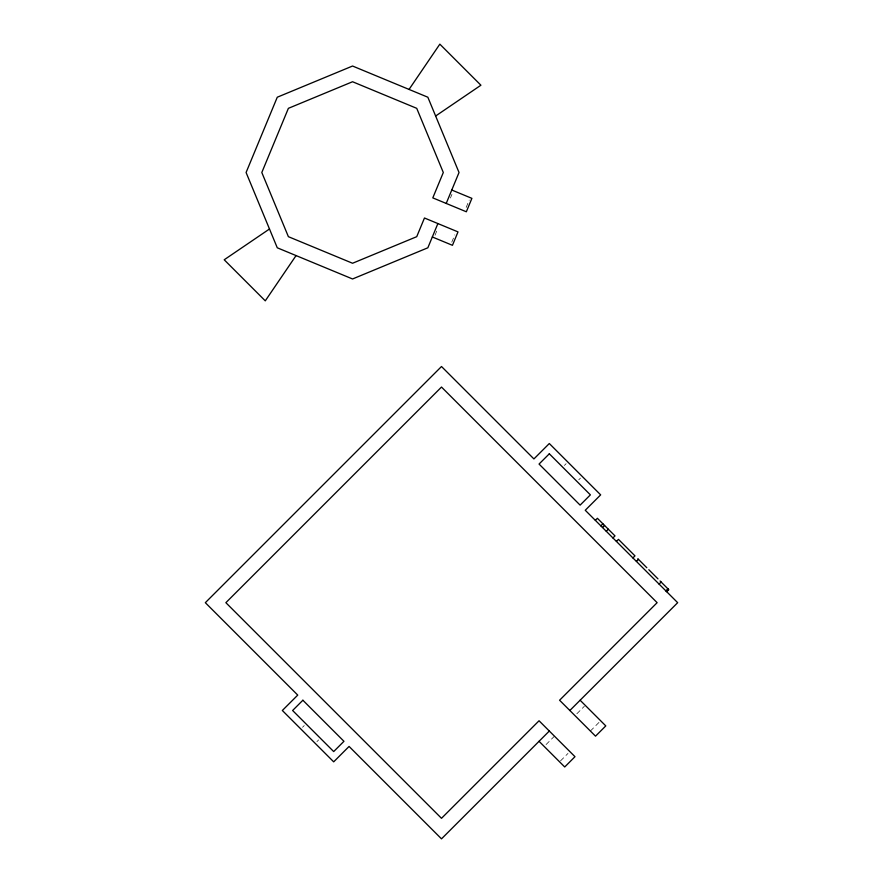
<?xml version="1.0" encoding="UTF-8"?>
<svg xmlns="http://www.w3.org/2000/svg" width="883" height="883" viewBox="0 0 883 883"><rect width="100%" height="100%" fill="white"/><g stroke="black" fill="none" stroke-linecap="round" stroke-linejoin="round"><path stroke-width="0.66" stroke-dasharray="4.42 3.31" d="M435.021 235.231L437.549 229.138M450.418 198.035L451.93 194.37M451.776 242.174L454.811 234.856M466.18 207.417L469.215 200.099M302.538 727.272L304.249 725.561M564.38 465.429L566.091 463.718M316.909 741.643L318.62 739.932M578.751 479.8L580.462 478.089M546.047 744.568L554.447 736.168M576.853 713.762L584.325 706.301M560.517 760.903L567.99 753.431M590.385 731.036L599.723 721.698"/><path stroke-width="1.32" d="M437.88 223.565L427.847 247.792L352.56 278.973L277.273 247.792L246.092 172.505L277.273 97.218L352.56 66.026L427.847 97.218L459.028 172.505L446.213 203.443M296.07 255.573L265.275 300.849L224.205 259.779L269.492 228.995M409.05 89.426L439.844 44.15L480.915 85.221L435.628 116.015M595.341 520.352L597.394 518.299L614.998 535.904L612.945 537.968M600.837 525.849L602.89 523.796M602.493 527.504L604.546 525.451M606.268 531.279L608.321 529.226M616.411 541.422L618.464 539.37L634.976 555.882L632.923 557.935M636.411 561.422L638.464 559.369M659.071 584.093L661.135 582.04M665.859 590.87L667.912 588.818M666.4 591.411L668.453 589.358M666.709 591.72L668.762 589.667L660.076 580.981M549.314 731.036L441.5 838.85L349.083 746.433L333.686 761.841L282.339 710.495L297.748 695.098L205.331 602.681L441.5 366.511L533.917 458.928L549.314 443.531L600.661 494.866L585.252 510.264L677.669 602.681L569.855 710.495M451.776 190.022L471.897 198.355L466.345 211.777L432.802 197.88L443.31 172.505L416.732 108.333L352.56 81.744L288.388 108.333L261.81 172.505L288.388 236.677L352.56 263.255L416.732 236.677L424.469 218.002L458.001 231.898L452.449 245.308L432.328 236.975M637.802 558.707L646.831 567.736M648.817 569.723L657.99 578.895M580.12 700.23L605.793 725.903L595.517 736.168L559.579 700.23L657.129 602.681L441.5 387.052L225.871 602.681L441.5 818.309L539.049 720.771L574.988 756.698L564.723 766.974L539.049 741.301M302.88 700.23L292.615 710.495L333.686 751.565L343.951 741.301L302.88 700.23M549.314 453.796L539.049 464.061L580.12 505.131L590.385 494.866L549.314 453.796"/></g></svg>
